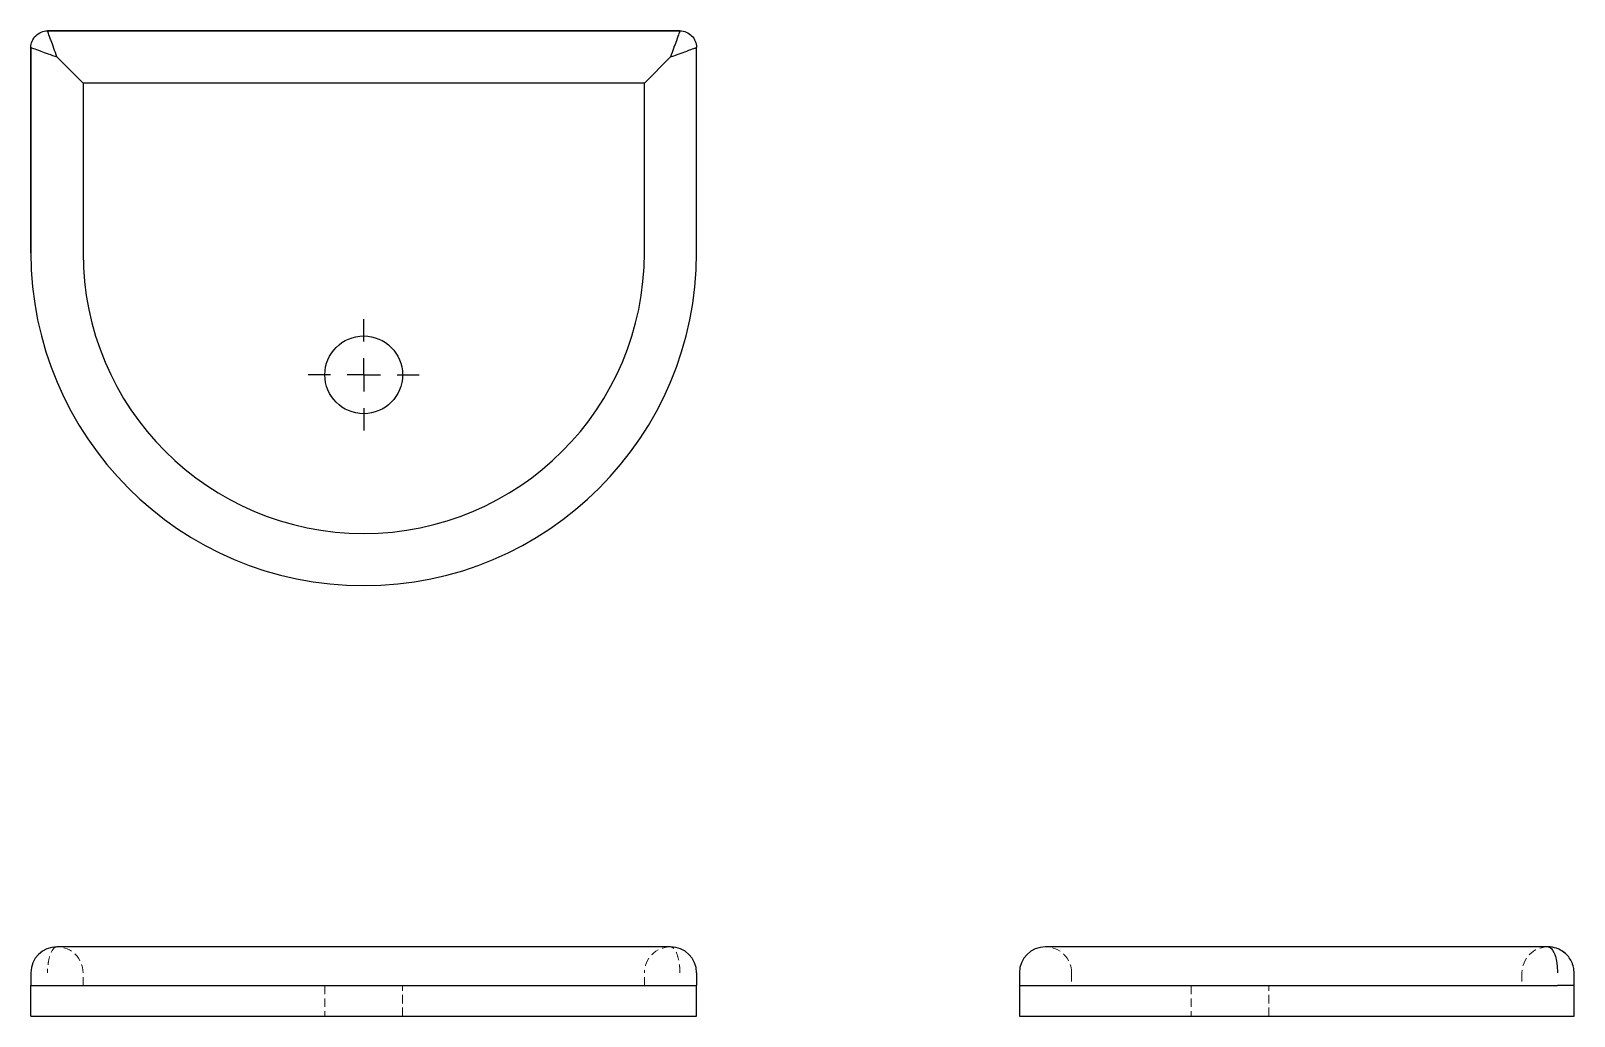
# Model space of a CAD drawing. Header units: millimetres. Extents: x 33 to 265, y 52 to 200.
import ezdxf

# ---------------------------------------------------------------- set-up
doc = ezdxf.new("R2010")
doc.units = ezdxf.units.MM
doc.linetypes.add('HIDDEN', pattern=[1.905, 1.27, -0.635])
doc.layers.add('10', color=7, linetype='Continuous')

# ---------------------------------------------------------------- blocks, each defined once
blk = doc.blocks.new('SW_CENTERMARKSYMBOL_0')
at = {"layer": '10', "color": 0}
for p, q in [((0, 5), (0, 8.33)), ((0, 0), (0, 2.5)), ((-5, 0), (-8.33, 0)), ((0, 0), (-2.5, 0)), ((0, 0), (0, -2.5)), ((0, 0), (2.5, 0)), ((5, 0), (8.33, 0)), ((0, -5), (0, -8.33))]:
    blk.add_line(p, q, dxfattribs=at)

msp = doc.modelspace()

# ---------------------------------------------------------------- linework, layer by layer
at = {"color": 7, "linetype": 'Continuous', "lineweight": 25}
for p, q in [((130.43, 199.57), (35.56, 199.57)), ((35.57, 199.57), (130.43, 199.57)), ((33.07, 197.08), (33.07, 166.29)), ((33.07, 166.29), (33.07, 197.07)), ((132.93, 166.29), (132.93, 197.08)), ((132.93, 166.29), (132.93, 197.07)), ((36.98, 195.66), (40.89, 191.75)), ((129.02, 195.66), (125.1, 191.75)), ((125.1, 191.75), (40.89, 191.75)), ((40.89, 191.75), (40.89, 166.29)), ((125.1, 166.29), (125.1, 191.75)), ((129.02, 62.18), (36.98, 62.18)), ((36.98, 62.18), (36.98, 62.18)), ((231.29, 62.18), (185.27, 62.18)), ((260.66, 62.18), (231.29, 62.18)), ((260.66, 62.18), (260.66, 62.18)), ((263.19, 61.25), (262.98, 61.4)), ((33.07, 58.27), (33.07, 56.36)), ((132.93, 58.27), (132.93, 56.36)), ((181.36, 58.27), (181.36, 56.36)), ((264.57, 56.36), (264.57, 58.27)), ((33.07, 51.79), (33.07, 56.36)), ((33.07, 56.36), (132.93, 56.36)), ((132.93, 51.79), (132.93, 56.36)), ((181.36, 56.36), (181.36, 51.79)), ((181.36, 56.36), (231.29, 56.36)), ((231.29, 56.36), (262.08, 56.36)), ((264.57, 56.36), (262.08, 56.36)), ((264.57, 51.79), (264.57, 56.36)), ((33.07, 51.79), (132.93, 51.79)), ((181.36, 51.79), (231.29, 51.79)), ((231.29, 51.79), (262.08, 51.79)), ((262.08, 51.79), (264.57, 51.79))]:
    msp.add_line(p, q, dxfattribs=at)
at = {"color": 7, "linetype": 'HIDDEN', "lineweight": 18}
for p, q in [((261.42, 62.11), (260.66, 62.18)), ((262.98, 61.4), (262.8, 61.54)), ((40.89, 56.36), (40.89, 58.27)), ((125.1, 56.36), (125.1, 58.27)), ((189.18, 58.27), (189.18, 56.36)), ((256.75, 58.27), (256.75, 56.36)), ((77.17, 56.36), (77.17, 51.79)), ((88.82, 51.79), (88.82, 56.36)), ((207.15, 56.36), (207.15, 51.79)), ((218.8, 51.79), (218.8, 56.36))]:
    msp.add_line(p, q, dxfattribs=at)
at = {"color": 7, "linetype": 'Continuous', "lineweight": 25}
msp.add_circle((83, 147.98), 5.83, dxfattribs=at)
for centre, radius, start, end in [((83, 166.29), 49.93, 180, 0), ((83, 166.29), 49.93, 180, 0), ((83, 166.29), 42.11, 180, 0), ((36.98, 58.27), 3.91, 90, 180), ((129.02, 58.27), 3.91, 0, 90), ((185.27, 58.27), 3.91, 90, 180)]:
    msp.add_arc(centre, radius, start, end, dxfattribs=at)
at = {"color": 7, "linetype": 'HIDDEN', "lineweight": 18}
for centre, start, end in [((36.98, 58.27), 0, 90), ((129.02, 58.27), 90, 180), ((185.27, 58.27), 0, 90), ((260.66, 58.27), 90, 180), ((260.66, 58.27), 89.9515, 90), ((260.66, 58.27), 89.9515, 90.0485)]:
    msp.add_arc(centre, 3.91, start, end, dxfattribs=at)
at = {"color": 7, "linetype": 'Continuous', "lineweight": 25}
for points, knots in [([(33.07, 197.07), (33.07, 197.4), (33.14, 197.73), (33.39, 198.33), (33.57, 198.61), (34.03, 199.07), (34.31, 199.26), (34.91, 199.51), (35.24, 199.57), (35.57, 199.57)], [0, 0, 0, 0, 0.25, 0.25, 0.5, 0.5, 0.75, 0.75, 1, 1, 1, 1]), ([(36.98, 195.66), (36.66, 196.54), (36.14, 198), (35.73, 199.12), (35.62, 199.43), (35.59, 199.52), (35.58, 199.55), (35.57, 199.56), (35.57, 199.57), (35.57, 199.57), (35.57, 199.57), (35.57, 199.57)], [0, 0, 0, 0, 0.672762, 1.12127, 1.345524, 1.401587, 1.457651, 1.513714, 1.541746, 1.555762, 1.569777, 1.569777, 1.569777, 1.569777]), ([(130.43, 199.57), (130.43, 199.57), (130.43, 199.57), (130.43, 199.56), (130.42, 199.54), (130.4, 199.48), (130.35, 199.36), (130.23, 199.02), (129.86, 198), (129.33, 196.54), (129.02, 195.66)], [0, 0, 0, 0, 0.028032, 0.056063, 0.112127, 0.224254, 0.336381, 0.448508, 0.897016, 1.569777, 1.569777, 1.569777, 1.569777]), ([(130.43, 199.57), (130.76, 199.57), (131.08, 199.51), (131.69, 199.26), (131.96, 199.07), (132.43, 198.61), (132.61, 198.33), (132.86, 197.73), (132.93, 197.4), (132.93, 197.07)], [0, 0, 0, 0, 0.25, 0.25, 0.5, 0.5, 0.75, 0.75, 1, 1, 1, 1]), ([(33.07, 197.07), (33.07, 197.07), (33.07, 197.07), (33.07, 197.07), (33.08, 197.07), (33.09, 197.07), (33.12, 197.06), (33.21, 197.02), (33.53, 196.91), (34.64, 196.51), (36.1, 195.98), (36.98, 195.66)], [0, 0, 0, 0, 0.014016, 0.028032, 0.056063, 0.112127, 0.16819, 0.224254, 0.448508, 0.897016, 1.569777, 1.569777, 1.569777, 1.569777]), ([(129.02, 195.66), (129.9, 195.98), (131.35, 196.51), (132.38, 196.88), (132.72, 197), (132.84, 197.04), (132.9, 197.06), (132.92, 197.07), (132.93, 197.07), (132.93, 197.07), (132.93, 197.07)], [0, 0, 0, 0, 0.672762, 1.12127, 1.233397, 1.345524, 1.457651, 1.513714, 1.541746, 1.569777, 1.569777, 1.569777, 1.569777]), ([(260.66, 62.18), (260.98, 62.18), (261.51, 61.67), (261.88, 60.38), (262, 59.57), (262.04, 59.14), (262.06, 58.78), (262.07, 58.53), (262.07, 58.38), (262.07, 58.31), (262.07, 58.27)], [0, 0, 0, 0, 0.672762, 1.12127, 1.233397, 1.345524, 1.457651, 1.513714, 1.541746, 1.569777, 1.569777, 1.569777, 1.569777]), ([(264.57, 58.27), (264.57, 58.31), (264.57, 58.38), (264.56, 58.53), (264.54, 58.78), (264.48, 59.14), (264.36, 59.57), (264.02, 60.38), (263, 61.67), (261.54, 62.18), (260.66, 62.18)], [0, 0, 0, 0, 0.028032, 0.056063, 0.112127, 0.224254, 0.336381, 0.448508, 0.897016, 1.569777, 1.569777, 1.569777, 1.569777])]:
    msp.add_open_spline(points, degree=3, knots=knots, dxfattribs=at)
at = {"color": 7, "linetype": 'HIDDEN', "lineweight": 18}
for points, knots in [([(36.98, 62.18), (36.66, 62.18), (36.14, 61.67), (35.73, 60.26), (35.62, 59.36), (35.59, 58.93), (35.58, 58.71), (35.57, 58.53), (35.57, 58.4), (35.57, 58.33), (35.57, 58.29), (35.57, 58.27)], [0, 0, 0, 0, 0.672762, 1.12127, 1.345524, 1.401587, 1.457651, 1.513714, 1.541746, 1.555762, 1.569777, 1.569777, 1.569777, 1.569777]), ([(130.43, 58.27), (130.43, 58.31), (130.43, 58.38), (130.43, 58.53), (130.42, 58.78), (130.4, 59.14), (130.35, 59.57), (130.23, 60.38), (129.86, 61.67), (129.33, 62.18), (129.02, 62.18)], [0, 0, 0, 0, 0.028032, 0.056063, 0.112127, 0.224254, 0.336381, 0.448508, 0.897016, 1.569777, 1.569777, 1.569777, 1.569777])]:
    msp.add_open_spline(points, degree=3, knots=knots, dxfattribs=at)

# ---------------------------------------------------------------- block references
at = {"layer": '10'}
msp.add_blockref('SW_CENTERMARKSYMBOL_0', (83, 147.98), dxfattribs=at)

doc.saveas('drawing.dxf')
